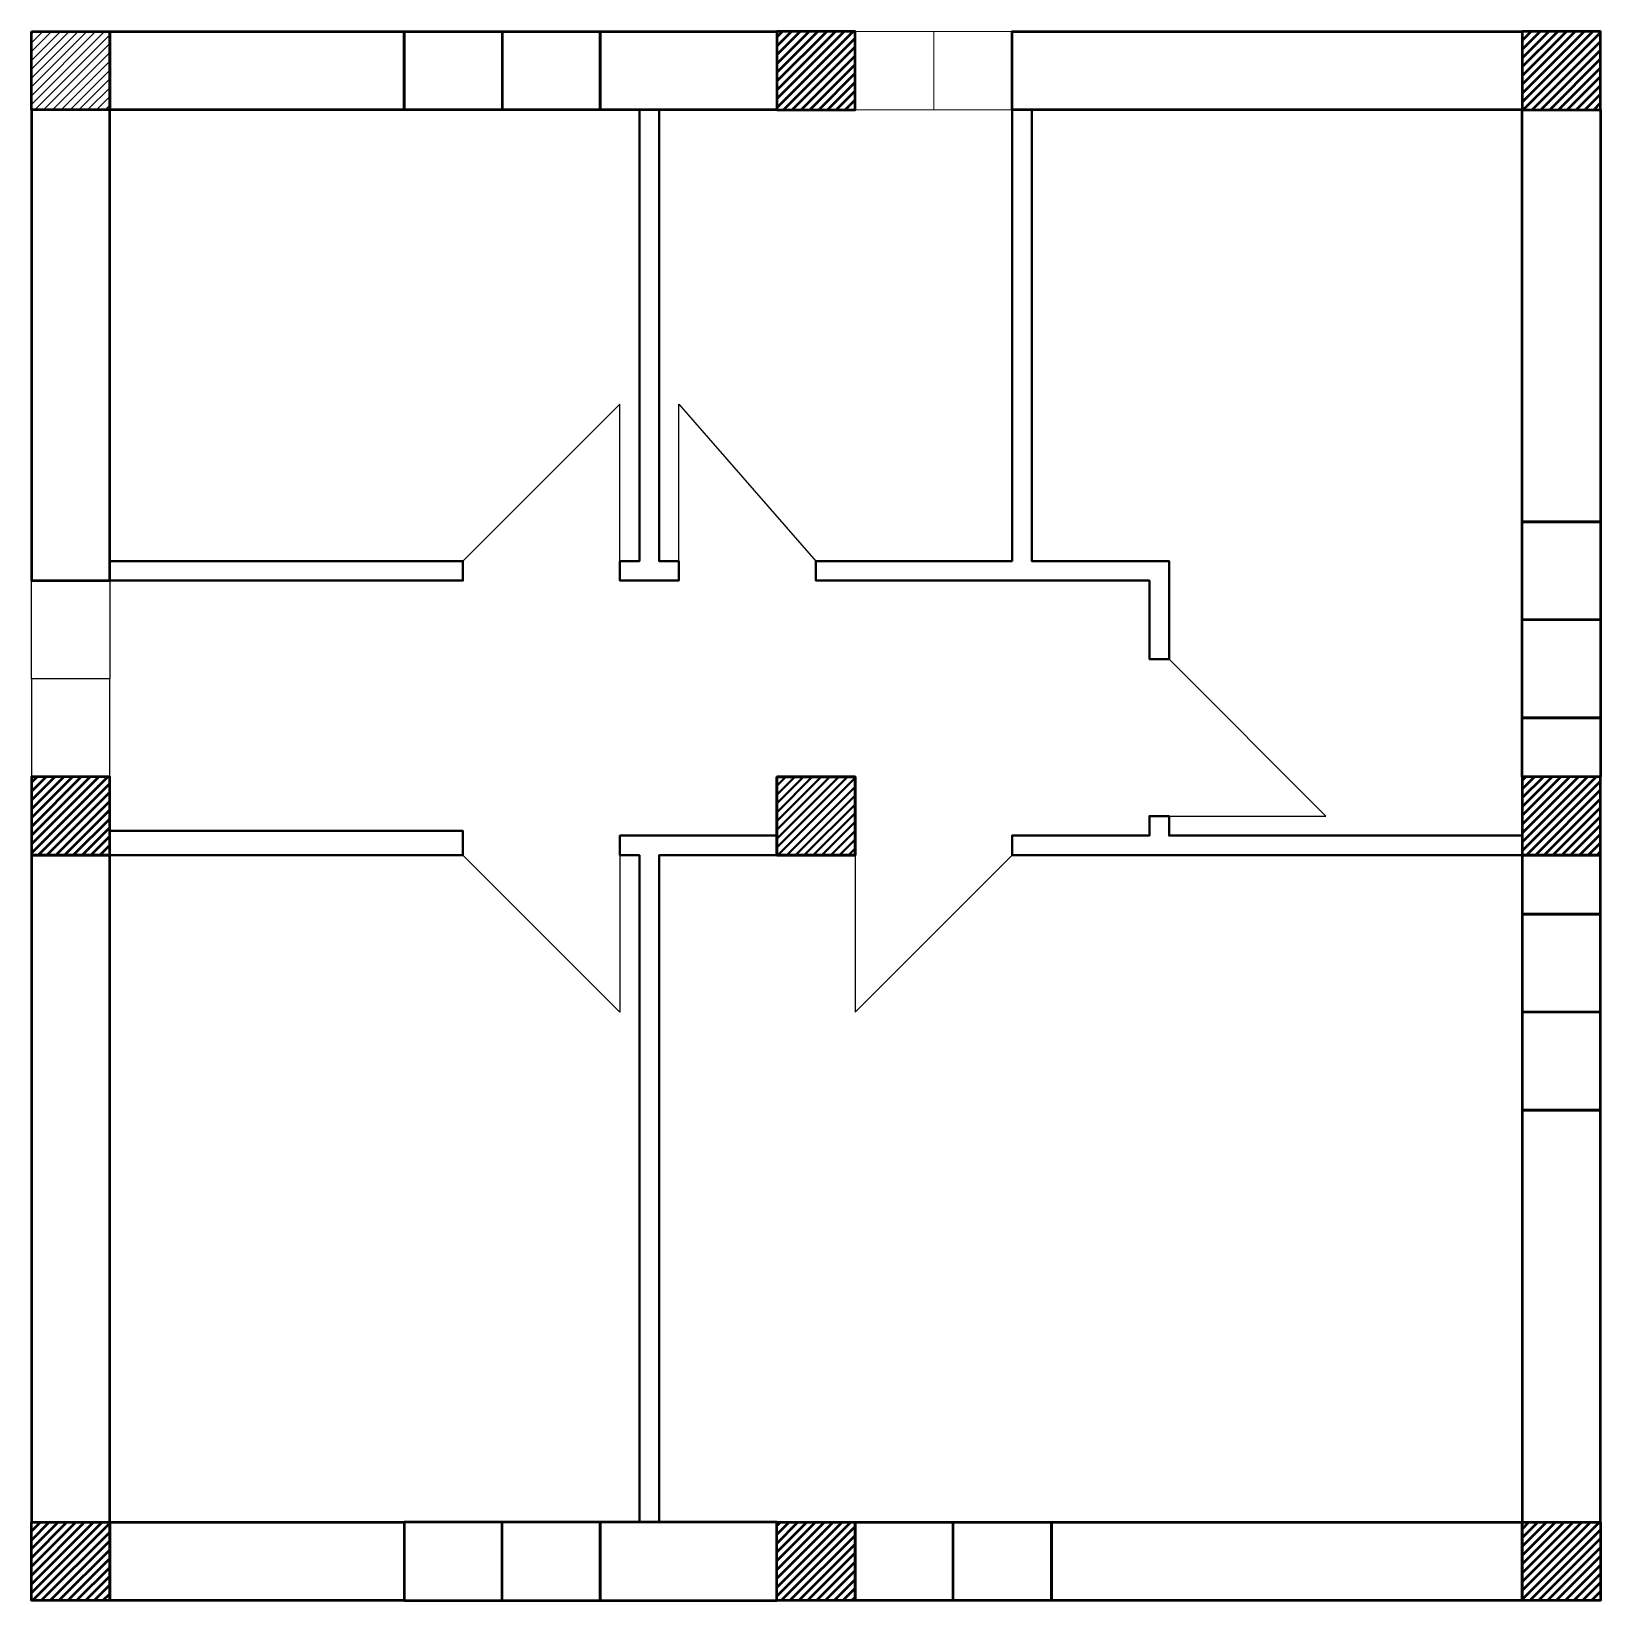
# Model space of a CAD drawing. Header units: millimetres. Extents: x -891 to -91, y 848 to 1648.
import ezdxf

# ---------------------------------------------------------------- set-up
doc = ezdxf.new("R2010")
doc.units = ezdxf.units.MM
for name, color, linetype, lineweight in [('Finestre', 5, 'Continuous', 20), ('Muri esterni', 2, 'Continuous', 50), ('Pareti interne', 7, 'Continuous', 40), ('Pilastri', 4, 'Continuous', 50), ('Porte', 1, 'Continuous', 25)]:
    doc.layers.add(name, color=color, linetype=linetype, lineweight=lineweight)

msp = doc.modelspace()

# ---------------------------------------------------------------- hatches: boundary and pattern name
h = msp.add_hatch()
h.set_pattern_fill('ANSI31', color=4)
h.paths.add_polyline_path([(-850.61, 1647.65), (-890.61, 1647.65), (-890.61, 1607.65), (-850.61, 1607.65)])
at = {"layer": 'Muri esterni'}
h = msp.add_hatch(dxfattribs=at)
h.set_pattern_fill('ANSI31', color=4)
h.paths.add_polyline_path([(-470.61, 1647.65), (-510.61, 1647.65), (-510.61, 1607.65), (-470.61, 1607.65)])
h.paths.add_polyline_path([(-90.61, 1647.65), (-130.61, 1647.65), (-130.61, 1607.65), (-90.61, 1607.65)])
h.paths.add_polyline_path([(-90.61, 1267.65), (-130.61, 1267.65), (-130.61, 1227.65), (-90.61, 1227.65)])
h.paths.add_polyline_path([(-850.61, 1267.65), (-890.61, 1267.65), (-890.61, 1227.65), (-850.61, 1227.65)])
h.paths.add_polyline_path([(-850.61, 887.65), (-890.61, 887.65), (-890.61, 847.65), (-850.61, 847.65)])
h.paths.add_polyline_path([(-470.61, 887.65), (-510.61, 887.65), (-510.61, 847.65), (-470.61, 847.65)])
h.paths.add_polyline_path([(-90.61, 887.65), (-130.61, 887.65), (-130.61, 847.65), (-90.61, 847.65)])
at = {"layer": 'Pareti interne'}
h = msp.add_hatch(dxfattribs=at)
h.set_pattern_fill('ANSI31', color=4)
h.paths.add_polyline_path([(-510.61, 1227.65), (-470.61, 1227.65), (-470.61, 1267.65), (-510.61, 1267.65)])

# ---------------------------------------------------------------- linework, layer by layer
at = {"layer": 'Finestre'}
for p, q in [((-470.61, 1647.65), (-390.61, 1647.65)), ((-470.61, 1607.65), (-470.61, 1647.65)), ((-430.61, 1647.65), (-430.61, 1607.65)), ((-390.61, 1647.65), (-390.61, 1607.65)), ((-390.61, 1607.65), (-470.61, 1607.65))]:
    msp.add_line(p, q, dxfattribs=at)
at = {"layer": 'Muri esterni'}
for points in [[(-850.61, 1647.65), (-700.61, 1647.65), (-700.61, 1607.65), (-850.61, 1607.65)], [(-600.61, 1647.65), (-510.61, 1647.65), (-510.61, 1607.65), (-600.61, 1607.65), (-600.61, 1647.65)], [(-130.61, 1647.65), (-130.61, 1607.65), (-390.61, 1607.65), (-390.61, 1647.65)], [(-850.61, 1367.65), (-850.61, 1607.65), (-890.61, 1607.65), (-890.61, 1367.65)], [(-90.61, 1607.65), (-90.61, 1397.65), (-130.61, 1397.65), (-130.61, 1607.65), (-90.61, 1607.65)], [(-90.61, 1297.65), (-90.61, 1267.65), (-130.61, 1267.65), (-130.61, 1297.65)], [(-850.61, 887.65), (-850.61, 1227.65), (-890.61, 1227.65), (-890.61, 887.65)], [(-90.61, 1227.65), (-130.61, 1227.65), (-130.61, 1197.65), (-90.61, 1197.65)], [(-90.61, 887.65), (-90.61, 1097.65), (-130.61, 1097.65), (-130.61, 887.65), (-90.61, 887.65)], [(-850.61, 887.65), (-700.61, 887.65), (-700.61, 847.65), (-850.61, 847.65)], [(-510.61, 887.65), (-600.61, 887.65), (-600.61, 847.65), (-510.61, 847.65)], [(-130.61, 847.65), (-370.61, 847.65), (-370.61, 887.65), (-130.61, 887.65)]]:
    msp.add_lwpolyline(points, close=True, dxfattribs=at)
at = {"layer": 'Pareti interne'}
for p, q in [((-580.61, 1607.65), (-580.61, 1377.65)), ((-390.61, 1607.65), (-390.61, 1377.65)), ((-390.61, 1607.65), (-380.61, 1607.65)), ((-380.61, 1607.65), (-380.61, 1377.65)), ((-480.61, 1377.65), (-490.61, 1377.65)), ((-490.61, 1377.65), (-490.61, 1367.65)), ((-390.61, 1377.65), (-480.61, 1377.65)), ((-380.61, 1377.65), (-310.61, 1377.65)), ((-310.61, 1327.65), (-310.61, 1377.65)), ((-490.61, 1367.65), (-390.61, 1367.65)), ((-390.61, 1367.65), (-380.61, 1367.65)), ((-380.61, 1367.65), (-320.61, 1367.65)), ((-320.61, 1367.65), (-320.61, 1327.65)), ((-320.61, 1327.65), (-310.61, 1327.65)), ((-670.61, 1230.03), (-670.61, 1240.03)), ((-310.61, 1247.65), (-320.61, 1247.65)), ((-320.61, 1247.65), (-320.61, 1237.65)), ((-310.61, 1237.65), (-310.61, 1247.65)), ((-510.61, 1237.65), (-590.61, 1237.65)), ((-590.61, 1237.65), (-590.61, 1227.65)), ((-510.61, 1227.65), (-510.61, 1237.65)), ((-390.61, 1237.65), (-390.61, 1227.65)), ((-320.61, 1237.65), (-390.61, 1237.65)), ((-130.61, 1237.65), (-310.61, 1237.65)), ((-130.61, 1227.65), (-130.61, 1237.65)), ((-590.61, 1227.65), (-580.61, 1227.65)), ((-580.61, 1227.65), (-580.61, 887.65)), ((-510.61, 1227.65), (-570.61, 1227.65)), ((-570.61, 887.65), (-570.61, 1227.65)), ((-130.61, 1227.65), (-390.61, 1227.65)), ((-580.61, 887.65), (-570.61, 887.65))]:
    msp.add_line(p, q, dxfattribs=at)
for points in [[(-580.61, 1607.65), (-580.61, 1377.65), (-590.61, 1377.65), (-590.61, 1367.65), (-560.61, 1367.65), (-560.61, 1377.65), (-570.61, 1377.65), (-570.61, 1607.65), (-580.61, 1607.65)], [(-380.61, 1607.65), (-390.61, 1607.65), (-390.61, 1377.65), (-490.61, 1377.65), (-490.61, 1367.65), (-320.61, 1367.65), (-320.61, 1327.65), (-310.61, 1327.65), (-310.61, 1377.65), (-380.61, 1377.65), (-380.61, 1607.65)], [(-850.61, 1377.65), (-670.61, 1377.65), (-670.61, 1367.65), (-850.61, 1367.65), (-850.61, 1377.65)], [(-850.61, 1227.65), (-670.61, 1227.65), (-670.61, 1240.03), (-850.61, 1240.03), (-850.61, 1227.65)], [(-130.61, 1227.65), (-130.61, 1237.65), (-310.61, 1237.65), (-310.61, 1247.65), (-320.61, 1247.65), (-320.61, 1237.65), (-390.61, 1237.65), (-390.61, 1227.65), (-130.61, 1227.65)], [(-580.61, 887.65), (-570.61, 887.65), (-570.61, 1227.65), (-510.61, 1227.65), (-510.61, 1237.65), (-590.61, 1237.65), (-590.61, 1227.65), (-580.61, 1227.65), (-580.61, 887.65)]]:
    msp.add_lwpolyline(points, close=True, dxfattribs=at)
at = {"layer": 'Pilastri'}
for p, q in [((-700.61, 1607.65), (-700.61, 1647.65)), ((-700.61, 1647.65), (-600.61, 1647.65)), ((-650.61, 1647.65), (-650.61, 1607.65)), ((-600.61, 1647.65), (-600.61, 1607.65)), ((-650.61, 1607.65), (-700.61, 1607.65)), ((-600.61, 1607.65), (-650.61, 1607.65)), ((-130.61, 1347.65), (-130.61, 1397.65)), ((-130.61, 1397.65), (-90.61, 1397.65)), ((-90.61, 1397.65), (-90.61, 1297.65)), ((-90.61, 1347.65), (-130.61, 1347.65)), ((-130.61, 1297.65), (-130.61, 1347.65)), ((-90.61, 1297.65), (-130.61, 1297.65)), ((-90.61, 1197.65), (-130.61, 1197.65)), ((-130.61, 1197.65), (-130.61, 1147.65)), ((-90.61, 1097.65), (-90.61, 1197.65)), ((-90.61, 1147.65), (-130.61, 1147.65)), ((-130.61, 1147.65), (-130.61, 1097.65)), ((-130.61, 1097.65), (-90.61, 1097.65)), ((-650.61, 887.65), (-700.61, 887.65)), ((-700.61, 887.65), (-700.61, 847.65)), ((-650.61, 847.65), (-650.61, 887.65)), ((-600.61, 887.65), (-650.61, 887.65)), ((-600.61, 847.65), (-600.61, 887.65)), ((-470.61, 847.65), (-470.61, 887.65)), ((-470.61, 887.65), (-420.61, 887.65)), ((-420.61, 847.65), (-420.61, 887.65)), ((-420.61, 887.65), (-370.61, 887.65)), ((-370.61, 887.65), (-370.61, 847.65)), ((-700.61, 847.65), (-600.61, 847.65)), ((-370.61, 847.65), (-470.61, 847.65))]:
    msp.add_line(p, q, dxfattribs=at)
for points in [[(-890.61, 1647.65), (-850.61, 1647.65), (-850.61, 1607.65), (-890.61, 1607.65)], [(-510.61, 1647.65), (-510.61, 1607.65), (-470.61, 1607.65), (-470.61, 1647.65)], [(-130.61, 1647.65), (-130.61, 1607.65), (-90.61, 1607.65), (-90.61, 1647.65)], [(-890.61, 1227.65), (-850.61, 1227.65), (-850.61, 1267.65), (-890.61, 1267.65), (-890.61, 1227.65)], [(-510.61, 1267.65), (-510.61, 1227.65), (-470.61, 1227.65), (-470.61, 1267.65)], [(-510.61, 1267.65), (-470.61, 1267.65), (-470.61, 1227.65), (-510.61, 1227.65), (-510.61, 1267.65)], [(-90.61, 1267.65), (-130.61, 1267.65), (-130.61, 1227.65), (-90.61, 1227.65), (-90.61, 1267.65)], [(-850.61, 847.65), (-890.61, 847.65), (-890.61, 887.65), (-850.61, 887.65)], [(-470.61, 847.65), (-510.61, 847.65), (-510.61, 887.65), (-470.61, 887.65)], [(-90.61, 887.65), (-90.61, 847.65), (-130.61, 847.65), (-130.61, 887.65)]]:
    msp.add_lwpolyline(points, close=True, dxfattribs=at)
at = {"layer": 'Porte'}
for p, q in [((-590.61, 1457.65), (-670.61, 1377.65)), ((-590.61, 1377.65), (-590.61, 1457.65)), ((-560.61, 1377.65), (-560.61, 1457.65)), ((-560.61, 1457.65), (-490.61, 1377.65)), ((-890.61, 1317.65), (-890.61, 1367.65)), ((-890.61, 1367.65), (-850.61, 1367.65)), ((-850.61, 1367.65), (-850.61, 1317.65)), ((-230.61, 1247.65), (-310.61, 1327.65)), ((-850.61, 1317.65), (-890.61, 1317.65)), ((-890.61, 1317.65), (-890.61, 1267.65)), ((-850.61, 1267.65), (-850.61, 1317.65)), ((-890.61, 1267.65), (-850.61, 1267.65)), ((-310.61, 1247.65), (-230.61, 1247.65)), ((-590.61, 1147.65), (-670.61, 1227.65)), ((-590.61, 1227.65), (-590.61, 1147.65)), ((-470.61, 1227.65), (-470.61, 1147.65)), ((-470.61, 1147.65), (-390.61, 1227.65))]:
    msp.add_line(p, q, dxfattribs=at)

doc.saveas('drawing.dxf')
